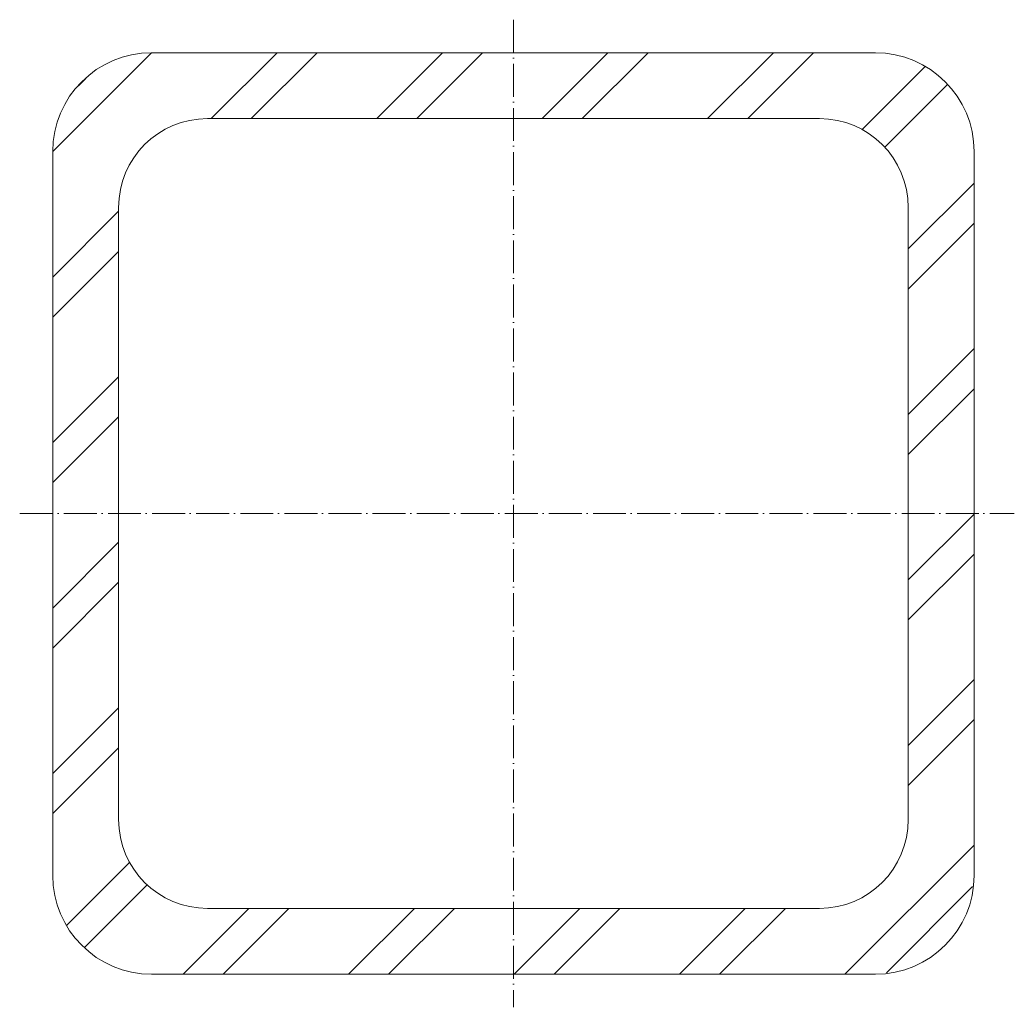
# Model space of a CAD drawing. Header units: metres. Extents: x -75 to 76, y -75 to 75.
import ezdxf

# ---------------------------------------------------------------- set-up
doc = ezdxf.new("R2010")
doc.units = ezdxf.units.M
doc.linetypes.add('MV_hartlijn_staal', pattern=[6.6, 5, -0.8, 0, -0.8])
doc.layers.add('A-DETL-GENF', color=92, linetype='Continuous', lineweight=18)

# ---------------------------------------------------------------- blocks, each defined once
blk = doc.blocks.new('28 Staalprofielen- koker SHS-2d - K140_10-3532306-00_0 Basismaterialen')
at = {"layer": 'A-DETL-GENF', "lineweight": 13}
h = blk.add_hatch(dxfattribs=at)
h.set_pattern_fill('FP_425', color=256, style=0, pattern_type=2)
h.set_pattern_definition([(45, (4830.222, 6319.11), (-12.57236, 12.57236), []), (45, (4830.222, 6338.16), (-12.57236, 12.57236), [])])
h.paths.add_polyline_path([(-15.35, -70), (55, -70), (58.88, -69.49), (62.5, -67.99), (65.61, -65.61), (67.99, -62.5), (69.49, -58.88), (70, -55), (70, 55), (69.49, 58.88), (67.99, 62.5), (65.61, 65.61), (62.5, 67.99), (58.88, 69.49), (55, 70), (-55, 70), (-58.88, 69.49), (-62.5, 67.99), (-65.61, 65.61), (-67.99, 62.5), (-69.49, 58.88), (-70, 55), (-70, -55), (-69.49, -58.88), (-67.99, -62.5), (-65.61, -65.61), (-62.5, -67.99), (-58.88, -69.49), (-55, -70)])
h.paths.add_polyline_path([(-15.35, -60), (-46.5, -60), (-49.99, -59.54), (-53.25, -58.19), (-56.05, -56.05), (-58.19, -53.25), (-59.54, -49.99), (-60, -46.5), (-60, 46.5), (-59.54, 49.99), (-58.19, 53.25), (-56.05, 56.05), (-53.25, 58.19), (-49.99, 59.54), (-46.5, 60), (46.5, 60), (49.99, 59.54), (53.25, 58.19), (56.05, 56.05), (58.19, 53.25), (59.54, 49.99), (60, 46.5), (60, -46.5), (59.54, -49.99), (58.19, -53.25), (56.05, -56.05), (53.25, -58.19), (49.99, -59.54), (46.5, -60)])
at = {"layer": 'A-DETL-GENF', "linetype": 'MV_hartlijn_staal', "lineweight": 13}
for p, q in [((0, 75), (0, -75)), ((-75, 0), (76.08, 0))]:
    blk.add_line(p, q, dxfattribs=at)
at = {"layer": 'A-DETL-GENF'}
for p, q in [((55, 70), (-55, 70)), ((-55, 70), (55, 70)), ((-46.5, 60), (46.5, 60)), ((-46.5, 60), (46.5, 60)), ((-70, 55), (-70, -55)), ((-70, -55), (-70, 55)), ((70, -55), (70, 55)), ((70, 55), (70, -55)), ((-60, -46.5), (-60, 46.5)), ((-60, -46.5), (-60, 46.5)), ((60, 46.5), (60, -46.5)), ((60, 46.5), (60, -46.5)), ((46.5, -60), (-46.5, -60)), ((46.5, -60), (-46.5, -60)), ((-55, -70), (55, -70)), ((55, -70), (-55, -70))]:
    blk.add_line(p, q, dxfattribs=at)
for centre, radius, start, end in [((-55, 55), 15, 90, 180), ((-55, 55), 15, 90, 180), ((55, 55), 15, 360, 90), ((55, 55), 15, 360, 90), ((-46.5, 46.5), 13.5, 90, 180), ((-46.5, 46.5), 13.5, 90, 180), ((46.5, 46.5), 13.5, 360, 90), ((46.5, 46.5), 13.5, 360, 90), ((-46.5, -46.5), 13.5, 180, 270), ((-46.5, -46.5), 13.5, 180, 270), ((46.5, -46.5), 13.5, 270, 0), ((46.5, -46.5), 13.5, 270, 360), ((-55, -55), 15, 180, 270), ((-55, -55), 15, 180, 270), ((55, -55), 15, 270, 0), ((55, -55), 15, 270, 0)]:
    blk.add_arc(centre, radius, start, end, dxfattribs=at)

msp = doc.modelspace()

# ---------------------------------------------------------------- block references
msp.add_blockref('28 Staalprofielen- koker SHS-2d - K140_10-3532306-00_0 Basismaterialen', (0, 0))

doc.saveas('drawing.dxf')
